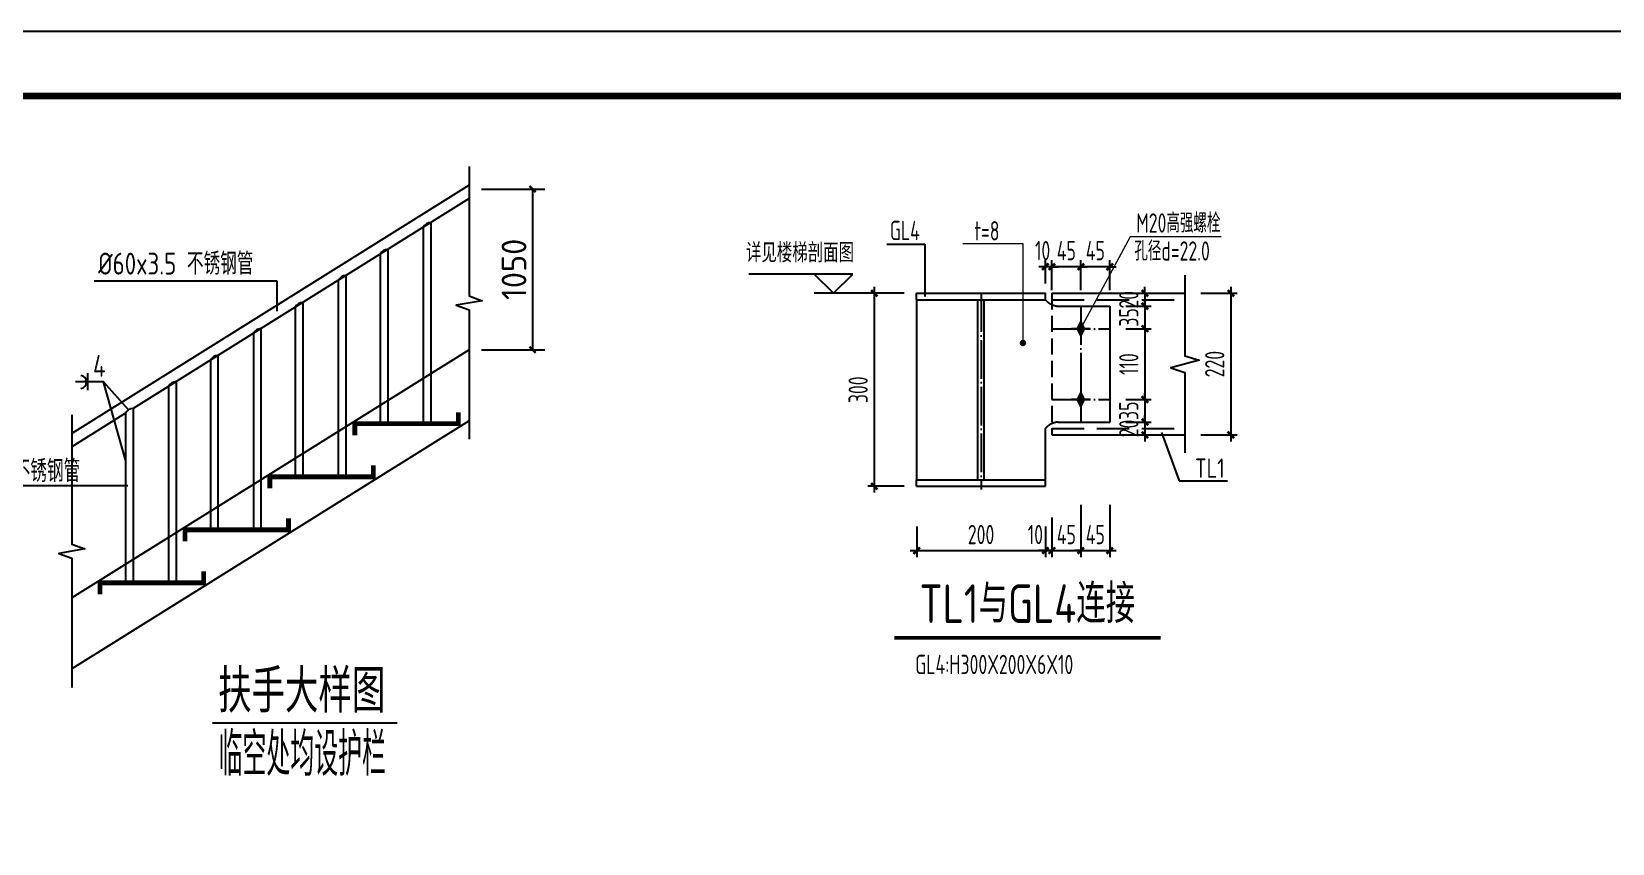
# Model space of a CAD drawing. Extents: x 19118 to 566552, y -1188739 to 92943.
# Drawn here: x 95752 to 120308, y -1141951 to -1129339 of the extents above; entities that cross this region are included whole.
import ezdxf
from ezdxf.enums import TextEntityAlignment as Align

# ---------------------------------------------------------------- set-up
doc = ezdxf.new("R2010")
doc.units = 0
doc.header["$LTSCALE"] = 1000
doc.header["$MEASUREMENT"] = 0
doc.linetypes.add('DASH', pattern=[0.35, 0.25, -0.1])
doc.linetypes.add('DOTE', pattern=[2.42, 2, -0.2, 0.02, -0.2])
doc.layers.get('0').update_dxf_attribs({"linetype": 'CONTINUOUS'})
doc.layers.get('Defpoints').update_dxf_attribs({"linetype": 'CONTINUOUS'})
for name, color, linetype in [('AXIS', 3, 'CONTINUOUS'), ('BEAM_CON', 4, 'CONTINUOUS'), ('COLU', 7, 'CONTINUOUS'), ('DIM', 3, 'CONTINUOUS'), ('NUM', 7, 'CONTINUOUS'), ('PUB_DIM', 3, 'CONTINUOUS'), ('PUB_TEXT', 7, 'CONTINUOUS'), ('PUB_TITLE', 4, 'CONTINUOUS'), ('REIN', 1, 'CONTINUOUS'), ('TEXT', 7, 'CONTINUOUS'), ('THIN', 7, 'CONTINUOUS')]:
    doc.layers.add(name, color=color, linetype=linetype)
doc.styles.add('_HZTXT', font='atssdeng.shx', dxfattribs={"width": 0.8, "bigfont": 'atssdchn.shx'})
doc.styles.add('HZTXT', font='tssdeng.shx', dxfattribs={"bigfont": 'tssdchn.shx'})
doc.styles.add('TSSD_Dimension', font='Tssdeng.shx', dxfattribs={"width": 0.7, "bigfont": 'hztxt.shx'})
doc.styles.add('TSSD_Label', font='tssdeng.shx', dxfattribs={"width": 0.6, "bigfont": 'hztxt.shx'})
doc.styles.add('TSSD_NORM', font='Tssdeng.shx', dxfattribs={"width": 0.65, "bigfont": 'hztxt.shx'})
doc.styles.add('TSSD_Rein', font='atssdeng.shx', dxfattribs={"width": 0.7, "bigfont": 'atssdchn.shx'})
doc.dimstyles.new('TSSD_10_100', dxfattribs={"dimtxt": 300, "dimasz": 100, "dimexe": 100, "dimexo": 250, "dimgap": 100, "dimtad": 1, "dimdec": 0, "dimlfac": 0.1, "dimzin": 0, "dimdsep": 46, "dimtxsty": 'TSSD_Dimension', "dimblk": 'ARCHTICK', "dimcen": 0, "dimdle": 100, "dimclrt": 7, "dimadec": 0, "dimazin": 0, "dimtfac": 1, "dimtdec": 0, "dimtix": 1, "dimtmove": 2, "dimatfit": 3, "dimldrblk": 'ARCHTICK', "dimfxl": 1, "dimtolj": 1, "dimtzin": 0, "dimarcsym": 0})

# ---------------------------------------------------------------- blocks, each defined once
blk = doc.blocks.new('_ArchTick')
at = {"color": 0, "linetype": 'ByBlock', "const_width": 0.4}
blk.add_lwpolyline([(-0.5, -0.5), (0.5, 0.5)], dxfattribs=at)
blk = doc.blocks.new('*D391')
at = {"layer": 'Defpoints', "color": 0}
for p in [(112501, -1133405), (112501, -1133605), (113046, -1133605)]:
    blk.add_point(p, dxfattribs=at)
at = {"layer": 'DIM', "color": 0, "lineweight": -2}
for p, q in [((112751, -1133405), (113146, -1133405)), ((113046, -1133405), (113046, -1133305)), ((113046, -1133405), (113046, -1133605)), ((112751, -1133605), (113146, -1133605)), ((113046, -1133605), (113046, -1133705))]:
    blk.add_line(p, q, dxfattribs=at)
at = {"layer": 'DIM', "color": 0, "lineweight": -2, "xscale": 100, "yscale": 100, "zscale": 100}
for p, rotation in [((113046, -1133405), 270), ((113046, -1133605), 90)]:
    blk.add_blockref('_ArchTick', p, dxfattribs=dict(at, rotation=rotation))
at = {"layer": 'DIM', "color": 7, "insert": (112796, -1133505), "char_height": 300, "attachment_point": 5, "rotation": 90, "style": 'TSSD_Dimension'}
blk.add_mtext('\\A1;20', dxfattribs=at)
blk = doc.blocks.new('*D392')
at = {"layer": 'Defpoints', "color": 0}
for p in [(112501, -1133605), (112501, -1133955), (113046, -1133955)]:
    blk.add_point(p, dxfattribs=at)
at = {"layer": 'DIM', "color": 0, "lineweight": -2}
for p, q in [((112751, -1133605), (113146, -1133605)), ((113046, -1133605), (113046, -1133505)), ((113046, -1133605), (113046, -1133955)), ((112751, -1133955), (113146, -1133955)), ((113046, -1133955), (113046, -1134055))]:
    blk.add_line(p, q, dxfattribs=at)
at = {"layer": 'DIM', "color": 0, "lineweight": -2, "xscale": 100, "yscale": 100, "zscale": 100}
for p, rotation in [((113046, -1133605), 270), ((113046, -1133955), 90)]:
    blk.add_blockref('_ArchTick', p, dxfattribs=dict(at, rotation=rotation))
at = {"layer": 'DIM', "color": 7, "insert": (112796, -1133780), "char_height": 300, "attachment_point": 5, "rotation": 90, "style": 'TSSD_Dimension'}
blk.add_mtext('\\A1;35', dxfattribs=at)
blk = doc.blocks.new('*D393')
at = {"layer": 'Defpoints', "color": 0}
for p in [(112501, -1133955), (112501, -1135055), (113046, -1135055)]:
    blk.add_point(p, dxfattribs=at)
at = {"layer": 'DIM', "color": 0, "lineweight": -2}
for p, q in [((112751, -1133955), (113146, -1133955)), ((113046, -1133855), (113046, -1135155)), ((112751, -1135055), (113146, -1135055))]:
    blk.add_line(p, q, dxfattribs=at)
at = {"layer": 'DIM', "color": 0, "lineweight": -2, "xscale": 100, "yscale": 100, "zscale": 100}
for p, rotation in [((113046, -1133955), 90), ((113046, -1135055), 270)]:
    blk.add_blockref('_ArchTick', p, dxfattribs=dict(at, rotation=rotation))
at = {"layer": 'DIM', "color": 7, "insert": (112796, -1134505), "char_height": 300, "attachment_point": 5, "rotation": 90, "style": 'TSSD_Dimension'}
blk.add_mtext('\\A1;110', dxfattribs=at)
blk = doc.blocks.new('*D394')
at = {"layer": 'Defpoints', "color": 0}
for p in [(112501, -1135055), (112501, -1135405), (113046, -1135405)]:
    blk.add_point(p, dxfattribs=at)
at = {"layer": 'DIM', "color": 0, "lineweight": -2}
for p, q in [((113046, -1135055), (113046, -1134955)), ((112751, -1135055), (113146, -1135055)), ((113046, -1135055), (113046, -1135405)), ((112751, -1135405), (113146, -1135405)), ((113046, -1135405), (113046, -1135505))]:
    blk.add_line(p, q, dxfattribs=at)
at = {"layer": 'DIM', "color": 0, "lineweight": -2, "xscale": 100, "yscale": 100, "zscale": 100}
for p, rotation in [((113046, -1135055), 270), ((113046, -1135405), 90)]:
    blk.add_blockref('_ArchTick', p, dxfattribs=dict(at, rotation=rotation))
at = {"layer": 'DIM', "color": 7, "insert": (112796, -1135230), "char_height": 300, "attachment_point": 5, "rotation": 90, "style": 'TSSD_Dimension'}
blk.add_mtext('\\A1;35', dxfattribs=at)
blk = doc.blocks.new('*D395')
at = {"layer": 'Defpoints', "color": 0}
for p in [(112501, -1135405), (112501, -1135605), (113046, -1135605)]:
    blk.add_point(p, dxfattribs=at)
at = {"layer": 'DIM', "color": 0, "lineweight": -2}
for p, q in [((112751, -1135405), (113146, -1135405)), ((113046, -1135405), (113046, -1135305)), ((113046, -1135405), (113046, -1135605)), ((112751, -1135605), (113146, -1135605)), ((113046, -1135605), (113046, -1135705))]:
    blk.add_line(p, q, dxfattribs=at)
at = {"layer": 'DIM', "color": 0, "lineweight": -2, "xscale": 100, "yscale": 100, "zscale": 100}
for p, rotation in [((113046, -1135405), 270), ((113046, -1135605), 90)]:
    blk.add_blockref('_ArchTick', p, dxfattribs=dict(at, rotation=rotation))
at = {"layer": 'DIM', "color": 7, "insert": (112796, -1135505), "char_height": 300, "attachment_point": 5, "rotation": 90, "style": 'TSSD_Dimension'}
blk.add_mtext('\\A1;20', dxfattribs=at)
blk = doc.blocks.new('A$C12ED02DA')
at = {"layer": 'THIN', "color": 1}
for p, q in [((97, 318), (97, -222)), ((-83, 48), (277, 48))]:
    blk.add_line(p, q, dxfattribs=at)
blk.add_solid([(97, 228), (187, 48), (7, 48), (97, -132)], dxfattribs=at)
blk = doc.blocks.new('*D396')
at = {"layer": 'Defpoints', "color": 0}
for p in [(112051, -1132992), (112051, -1133605), (112501, -1133605)]:
    blk.add_point(p, dxfattribs=at)
at = {"layer": 'DIM', "color": 0, "lineweight": -2}
for p, q in [((112051, -1132992), (111951, -1132992)), ((112051, -1133355), (112051, -1132892)), ((112501, -1132992), (112051, -1132992)), ((112501, -1133355), (112501, -1132892)), ((112501, -1132992), (112601, -1132992))]:
    blk.add_line(p, q, dxfattribs=at)
at = {"layer": 'DIM', "color": 0, "lineweight": -2, "xscale": 100, "yscale": 100, "zscale": 100}
blk.add_blockref('_ArchTick', (112051, -1132992), dxfattribs=at)
at = {"layer": 'DIM', "color": 0, "lineweight": -2, "xscale": 100, "yscale": 100, "zscale": 100, "rotation": 180}
blk.add_blockref('_ArchTick', (112501, -1132992), dxfattribs=at)
at = {"layer": 'DIM', "color": 7, "insert": (112276, -1132742), "char_height": 300, "attachment_point": 5, "style": 'TSSD_Dimension'}
blk.add_mtext('\\A1;45', dxfattribs=at)
blk = doc.blocks.new('*D397')
at = {"layer": 'Defpoints', "color": 0}
for p in [(111601, -1132992), (111601, -1133605), (112051, -1133605)]:
    blk.add_point(p, dxfattribs=at)
at = {"layer": 'DIM', "color": 0, "lineweight": -2}
for p, q in [((111601, -1132992), (111501, -1132992)), ((111601, -1133355), (111601, -1132892)), ((112051, -1132992), (111601, -1132992)), ((112051, -1133355), (112051, -1132892)), ((112051, -1132992), (112151, -1132992))]:
    blk.add_line(p, q, dxfattribs=at)
at = {"layer": 'DIM', "color": 0, "lineweight": -2, "xscale": 100, "yscale": 100, "zscale": 100}
blk.add_blockref('_ArchTick', (111601, -1132992), dxfattribs=at)
at = {"layer": 'DIM', "color": 0, "lineweight": -2, "xscale": 100, "yscale": 100, "zscale": 100, "rotation": 180}
blk.add_blockref('_ArchTick', (112051, -1132992), dxfattribs=at)
at = {"layer": 'DIM', "color": 7, "insert": (111826, -1132742), "char_height": 300, "attachment_point": 5, "style": 'TSSD_Dimension'}
blk.add_mtext('\\A1;45', dxfattribs=at)
blk = doc.blocks.new('*D398')
at = {"layer": 'Defpoints', "color": 0}
for p in [(111501, -1132992), (111501, -1133505), (111601, -1133605)]:
    blk.add_point(p, dxfattribs=at)
at = {"layer": 'DIM', "color": 0, "lineweight": -2}
for p, q in [((111501, -1132992), (111401, -1132992)), ((111501, -1133255), (111501, -1132892)), ((111601, -1132992), (111501, -1132992)), ((111601, -1133355), (111601, -1132892)), ((111601, -1132992), (111701, -1132992))]:
    blk.add_line(p, q, dxfattribs=at)
at = {"layer": 'DIM', "color": 0, "lineweight": -2, "xscale": 100, "yscale": 100, "zscale": 100}
blk.add_blockref('_ArchTick', (111501, -1132992), dxfattribs=at)
at = {"layer": 'DIM', "color": 0, "lineweight": -2, "xscale": 100, "yscale": 100, "zscale": 100, "rotation": 180}
blk.add_blockref('_ArchTick', (111601, -1132992), dxfattribs=at)
at = {"layer": 'DIM', "color": 7, "insert": (111457, -1132742), "char_height": 300, "attachment_point": 5, "style": 'TSSD_Dimension'}
blk.add_mtext('\\A1;10', dxfattribs=at)
blk = doc.blocks.new('*D399')
at = {"layer": 'Defpoints', "color": 0}
for p in [(109501, -1136776), (111501, -1136776), (111501, -1137403)]:
    blk.add_point(p, dxfattribs=at)
at = {"layer": 'DIM', "color": 0, "lineweight": -2}
for p, q in [((109501, -1137026), (109501, -1137503)), ((111501, -1137026), (111501, -1137503)), ((109401, -1137403), (111601, -1137403))]:
    blk.add_line(p, q, dxfattribs=at)
at = {"layer": 'DIM', "color": 0, "lineweight": -2, "xscale": 100, "yscale": 100, "zscale": 100, "rotation": 180}
blk.add_blockref('_ArchTick', (109501, -1137403), dxfattribs=at)
at = {"layer": 'DIM', "color": 0, "lineweight": -2, "xscale": 100, "yscale": 100, "zscale": 100}
blk.add_blockref('_ArchTick', (111501, -1137403), dxfattribs=at)
at = {"layer": 'DIM', "color": 7, "insert": (110501, -1137153), "char_height": 300, "attachment_point": 5, "style": 'TSSD_Dimension'}
blk.add_mtext('\\A1;200', dxfattribs=at)
blk = doc.blocks.new('*D400')
at = {"layer": 'Defpoints', "color": 0}
for p in [(111601, -1136640), (111501, -1136776), (111601, -1137403)]:
    blk.add_point(p, dxfattribs=at)
at = {"layer": 'DIM', "color": 0, "lineweight": -2}
for p, q in [((111601, -1136890), (111601, -1137503)), ((111501, -1137026), (111501, -1137503)), ((111501, -1137403), (111401, -1137403)), ((111501, -1137403), (111601, -1137403)), ((111601, -1137403), (111701, -1137403))]:
    blk.add_line(p, q, dxfattribs=at)
at = {"layer": 'DIM', "color": 0, "lineweight": -2, "xscale": 100, "yscale": 100, "zscale": 100}
blk.add_blockref('_ArchTick', (111501, -1137403), dxfattribs=at)
at = {"layer": 'DIM', "color": 0, "lineweight": -2, "xscale": 100, "yscale": 100, "zscale": 100, "rotation": 180}
blk.add_blockref('_ArchTick', (111601, -1137403), dxfattribs=at)
at = {"layer": 'DIM', "color": 7, "insert": (111345, -1137153), "char_height": 300, "attachment_point": 5, "style": 'TSSD_Dimension'}
blk.add_mtext('\\A1;10', dxfattribs=at)
blk = doc.blocks.new('*D401')
at = {"layer": 'Defpoints', "color": 0}
for p in [(111601, -1136640), (112051, -1136440), (112051, -1137403)]:
    blk.add_point(p, dxfattribs=at)
at = {"layer": 'DIM', "color": 0, "lineweight": -2}
for p, q in [((111601, -1136890), (111601, -1137503)), ((112051, -1136690), (112051, -1137503)), ((111601, -1137403), (111501, -1137403)), ((111601, -1137403), (112051, -1137403)), ((112051, -1137403), (112151, -1137403))]:
    blk.add_line(p, q, dxfattribs=at)
at = {"layer": 'DIM', "color": 0, "lineweight": -2, "xscale": 100, "yscale": 100, "zscale": 100}
blk.add_blockref('_ArchTick', (111601, -1137403), dxfattribs=at)
at = {"layer": 'DIM', "color": 0, "lineweight": -2, "xscale": 100, "yscale": 100, "zscale": 100, "rotation": 180}
blk.add_blockref('_ArchTick', (112051, -1137403), dxfattribs=at)
at = {"layer": 'DIM', "color": 7, "insert": (111826, -1137153), "char_height": 300, "attachment_point": 5, "style": 'TSSD_Dimension'}
blk.add_mtext('\\A1;45', dxfattribs=at)
blk = doc.blocks.new('*D402')
at = {"layer": 'Defpoints', "color": 0}
for p in [(112051, -1136440), (112501, -1136440), (112501, -1137403)]:
    blk.add_point(p, dxfattribs=at)
at = {"layer": 'DIM', "color": 0, "lineweight": -2}
for p, q in [((112051, -1136690), (112051, -1137503)), ((112501, -1136690), (112501, -1137503)), ((112051, -1137403), (111951, -1137403)), ((112051, -1137403), (112501, -1137403)), ((112501, -1137403), (112601, -1137403))]:
    blk.add_line(p, q, dxfattribs=at)
at = {"layer": 'DIM', "color": 0, "lineweight": -2, "xscale": 100, "yscale": 100, "zscale": 100}
blk.add_blockref('_ArchTick', (112051, -1137403), dxfattribs=at)
at = {"layer": 'DIM', "color": 0, "lineweight": -2, "xscale": 100, "yscale": 100, "zscale": 100, "rotation": 180}
blk.add_blockref('_ArchTick', (112501, -1137403), dxfattribs=at)
at = {"layer": 'DIM', "color": 7, "insert": (112276, -1137153), "char_height": 300, "attachment_point": 5, "style": 'TSSD_Dimension'}
blk.add_mtext('\\A1;45', dxfattribs=at)
blk = doc.blocks.new('*D403')
at = {"layer": 'Defpoints', "color": 0}
for p in [(113667, -1133405), (113667, -1135605), (114381, -1135605)]:
    blk.add_point(p, dxfattribs=at)
at = {"layer": 'DIM', "color": 0, "lineweight": -2}
for p, q in [((113917, -1133405), (114481, -1133405)), ((114381, -1133305), (114381, -1135705)), ((113917, -1135605), (114481, -1135605))]:
    blk.add_line(p, q, dxfattribs=at)
at = {"layer": 'DIM', "color": 0, "lineweight": -2, "xscale": 100, "yscale": 100, "zscale": 100}
for p, rotation in [((114381, -1133405), 90), ((114381, -1135605), 270)]:
    blk.add_blockref('_ArchTick', p, dxfattribs=dict(at, rotation=rotation))
at = {"layer": 'DIM', "color": 7, "insert": (114131, -1134505), "char_height": 300, "attachment_point": 5, "rotation": 90, "style": 'TSSD_Dimension'}
blk.add_mtext('\\A1;220', dxfattribs=at)
blk = doc.blocks.new('*D404')
at = {"layer": 'Defpoints', "color": 0}
for p in [(109556, -1133405), (108842, -1136402), (109556, -1136402)]:
    blk.add_point(p, dxfattribs=at)
at = {"layer": 'DIM', "color": 0, "lineweight": -2}
for p, q in [((109306, -1133405), (108742, -1133405)), ((108842, -1133305), (108842, -1136502)), ((109306, -1136402), (108742, -1136402))]:
    blk.add_line(p, q, dxfattribs=at)
at = {"layer": 'DIM', "color": 0, "lineweight": -2, "xscale": 100, "yscale": 100, "zscale": 100}
for p, rotation in [((108842, -1133405), 90), ((108842, -1136402), 270)]:
    blk.add_blockref('_ArchTick', p, dxfattribs=dict(at, rotation=rotation))
at = {"layer": 'DIM', "color": 7, "insert": (108592, -1134904), "char_height": 300, "attachment_point": 5, "rotation": 90, "style": 'TSSD_Dimension'}
blk.add_mtext('\\A1;300', dxfattribs=at)

msp = doc.modelspace()

# ---------------------------------------------------------------- linework, layer by layer
at = {"color": 7}
for p, q in [((102548.79, -1131724.51), (96378.94, -1135580.76)), ((102548.79, -1131932.4), (99847.99, -1133620.44)), ((101835.37, -1132378.87), (101835.37, -1135431.54)), ((101953.04, -1132305.32), (101953.04, -1135431.54)), ((101284.24, -1132723.33), (101284.24, -1135431.54)), ((101166.57, -1132796.88), (101166.57, -1135431.54)), ((96724.91, -1133212.06), (99562.56, -1133212.06)), ((99562.56, -1133212.06), (99562.56, -1133682.49)), ((100516.49, -1133203), (100516.49, -1136255.67)), ((100634.16, -1133129.45), (100634.16, -1136255.67)), ((99847.99, -1133620.44), (97327.59, -1135195.72)), ((99847.69, -1133621.01), (99847.69, -1136255.67)), ((99965.36, -1133547.46), (99965.36, -1136255.67)), ((99315.28, -1133953.58), (99315.28, -1137079.8)), ((99197.61, -1134027.13), (99197.61, -1137079.8)), ((102548.79, -1134281.11), (96378.94, -1138137.36)), ((98528.8, -1134445.14), (98528.8, -1137079.8)), ((98646.47, -1134371.59), (98646.47, -1137079.8)), ((97878.72, -1134851.26), (97878.72, -1137903.93)), ((97996.39, -1134777.71), (97996.39, -1137903.93)), ((97327.59, -1135195.72), (97327.59, -1137903.93)), ((97209.92, -1135269.27), (96378.94, -1135788.64)), ((102548.79, -1135383.93), (96378.94, -1139240.17)), ((97209.92, -1135269.27), (97209.92, -1137903.93)), ((94069.55, -1136392.29), (97248.21, -1136392.29))]:
    msp.add_line(p, q, dxfattribs=at)
at = {"color": 3}
for p, q in [((102740.79, -1131784.85), (103726.03, -1131784.85)), ((103534.03, -1131784.85), (103534.03, -1134281.11)), ((102740.79, -1134281.11), (103726.03, -1134281.11))]:
    msp.add_line(p, q, dxfattribs=at)
for p, q in [((96624.44, -1134909.2), (96624.44, -1134646.56)), ((96868.06, -1134781.08), (96435.96, -1134781.08)), ((97209.92, -1135992.09), (96868.06, -1134781.08)), ((97258.9, -1135216.73), (96868.06, -1134781.08))]:
    msp.add_line(p, q)
at = {"color": 6, "linetype": 'DASH', "ltscale": 1.5, "const_width": 74.65}
for points in [[(100772.58, -1135610.04), (100772.58, -1135431.54), (102380.91, -1135431.54), (102380.91, -1135253.04)], [(99453.7, -1136434.17), (99453.7, -1136255.67), (101062.03, -1136255.67), (101062.03, -1136077.17)], [(98134.82, -1137258.3), (98134.82, -1137079.8), (99743.15, -1137079.8), (99743.15, -1136901.3)], [(96815.93, -1138082.43), (96815.93, -1137903.93), (98424.26, -1137903.93), (98424.26, -1137725.43)]]:
    msp.add_lwpolyline(points, dxfattribs=at)
at = {"color": 6, "const_width": 30.24}
msp.add_lwpolyline([(98558.83, -1140079.69), (101431.59, -1140079.69)], dxfattribs=at)
at = {"color": 2, "linetype": 'ByBlock'}
for centre in [(101957.88, -1132443.96), (101289.08, -1132861.97), (100638.99, -1133268.09), (99970.19, -1133686.1), (99320.11, -1134092.22), (98651.31, -1134510.23), (98001.23, -1134916.35), (97332.42, -1135334.36)]:
    msp.add_arc(centre, 138.72, 91.996844, 152.015056, dxfattribs=at)
msp.add_arc((96502.91, -1134781.08), 102.27, 276.625706, 83.374294)
at = {"layer": 'AXIS', "linetype": 'DOTE', "ltscale": 0.3}
for p, q in [((110500.6, -1133405.47, 0), (110500.6, -1136455.03, 0)), ((112050.6, -1133605.47, 0), (112050.6, -1135405.47, 0)), ((111600.6, -1133955.47, 0), (112500.6, -1133955.47, 0)), ((111600.6, -1135055.47, 0), (112500.6, -1135055.47, 0))]:
    msp.add_line(p, q, dxfattribs=at)
at = {"layer": 'BEAM_CON'}
for p, q in [((109500.6, -1133405.47, 0), (111500.6, -1133405.47, 0)), ((109500.6, -1133505.47, 0), (109500.6, -1133405.47, 0)), ((111500.6, -1133505.47, 0), (111500.6, -1133405.47, 0)), ((109500.6, -1133505.47, 0), (111500.6, -1133505.47, 0)), ((109500.6, -1133505.47, 0), (109500.6, -1136301.67, 0)), ((110450.6, -1136301.67, 0), (110450.6, -1133505.47, 0)), ((110550.6, -1136301.67, 0), (110550.6, -1133505.47, 0)), ((112500.6, -1133605.47, 0), (112500.6, -1135405.47, 0)), ((111500.6, -1136301.67, 0), (111500.6, -1135505.47, 0)), ((109500.6, -1136301.67, 0), (111500.6, -1136301.67, 0)), ((109500.6, -1136401.67, 0), (109500.6, -1136301.67, 0)), ((109500.6, -1136401.67, 0), (111500.6, -1136401.67, 0)), ((111500.6, -1136401.67, 0), (111500.6, -1136301.67, 0))]:
    msp.add_line(p, q, dxfattribs=at)
at = {"layer": 'BEAM_CON', "color": 4}
for p, q in [((111600.6, -1133405.47, 0), (113667.5, -1133405.47, 0)), ((111700.6, -1133605.47, 0), (112500.6, -1133605.47, 0)), ((111700.6, -1135405.47, 0), (112500.6, -1135405.47, 0)), ((111600.6, -1135605.47, 0), (113667.5, -1135605.47, 0))]:
    msp.add_line(p, q, dxfattribs=at)
at = {"layer": 'BEAM_CON', "color": 4, "linetype": 'DASH'}
msp.add_line((111600.6, -1133405.47, 0), (111600.6, -1135605.47, 0), dxfattribs=at)
at = {"layer": 'BEAM_CON', "color": 4, "linetype": 'DASH', "ltscale": 2}
for p, q in [((111600.6, -1133505.47, 0), (113667.5, -1133505.47, 0)), ((111600.6, -1135505.47, 0), (113667.5, -1135505.47, 0))]:
    msp.add_line(p, q, dxfattribs=at)
for centre, start, end in [((111720.67, -1133315.33, 0), 220.827286, 266.042611), ((111720.67, -1135695.62, 0), 93.957389, 139.172714)]:
    msp.add_arc(centre, 290.84, start, end, dxfattribs=at)
at = {"layer": 'COLU', "linetype": 'ByBlock', "lineweight": 5}
for p, q in [((110218.05, -1132633.01, 0), (111151.92, -1132633.01, 0)), ((111151.92, -1132633.01, 0), (111151.92, -1134176.93, 0))]:
    msp.add_line(p, q, dxfattribs=at)
at = {"layer": 'COLU', "lineweight": 5}
for p, q in [((112816.74, -1132525.83, 0), (112077.6, -1133901.47, 0)), ((114231.71, -1132525.83, 0), (112816.74, -1132525.83, 0))]:
    msp.add_line(p, q, dxfattribs=at)
at = {"layer": 'NUM', "const_width": 60, "elevation": 0}
msp.add_lwpolyline([(109154.51, -1138758.64), (113293.17, -1138758.64)], dxfattribs=at)
at = {"layer": 'PUB_DIM'}
for points in [[(102548.79, -1131436.51), (102548.79, -1133446.22), (102750.39, -1133519.59), (102347.19, -1133590.69), (102548.79, -1133662.22), (102548.79, -1135671.93)], [(96378.94, -1135292.76), (96378.94, -1137302.46), (96580.54, -1137375.84), (96177.34, -1137446.94), (96378.94, -1137518.46), (96378.94, -1139528.17)]]:
    msp.add_lwpolyline(points, dxfattribs=at)
at = {"layer": 'PUB_TITLE'}
msp.add_lwpolyline([(77811.65, -1188739.44), (161911.65, -1188739.44), (161911.65, -1129339.44), (77811.65, -1129339.44)], close=True, dxfattribs=at)
at = {"layer": 'PUB_TITLE', "const_width": 100}
msp.add_lwpolyline([(80311.65, -1187739.44), (160911.65, -1187739.44), (160911.65, -1130339.44), (80311.65, -1130339.44)], close=True, dxfattribs=at)
at = {"layer": 'REIN', "const_width": 50, "elevation": 0}
msp.add_lwpolyline([(111176.92, -1134176.93, -1), (111126.92, -1134176.93, -1)], format="xyb", close=True, dxfattribs=at)
at = {"layer": 'TEXT'}
for p, q in [((109036.05, -1132641.89, 0), (109625.62, -1132641.89, 0)), ((109625.62, -1132641.89, 0), (109625.62, -1133455.55, 0)), ((113304.44, -1135566.71, 0), (113580.18, -1136316.14, 0)), ((113580.18, -1136316.14, 0), (114326.87, -1136316.14, 0))]:
    msp.add_line(p, q, dxfattribs=at)
at = {"layer": 'THIN'}
for p, q in [((107910.35, -1133105.47, 0), (106894.97, -1133105.47, 0)), ((108210.35, -1133405.47, 0), (107910.35, -1133105.47, 0)), ((108510.35, -1133105.47, 0), (107910.35, -1133105.47, 0)), ((108210.35, -1133405.47, 0), (108510.35, -1133105.47, 0)), ((108788.27, -1133405.47, 0), (107910.35, -1133405.47, 0)), ((108210.35, -1133405.47, 0), (108210.35, -1133405.47, 0))]:
    msp.add_line(p, q, dxfattribs=at)
at = {"layer": 'THIN', "elevation": 0}
msp.add_lwpolyline([(113667.5, -1133125.47), (113667.5, -1134375.47), (113887.5, -1134445.47), (113447.5, -1134565.47), (113667.5, -1134635.47), (113667.5, -1135885.47)], dxfattribs=at)

# ---------------------------------------------------------------- block references
at = {"color": 3, "xscale": 96.0000000889413, "yscale": 96.0000000889413, "zscale": 96.00000008894989}
for p, rotation in [((103534.03, -1131784.85), 90), ((103534.03, -1134281.11), 270)]:
    msp.add_blockref('_ArchTick', p, dxfattribs=dict(at, rotation=rotation))
at = {"layer": 'COLU', "linetype": 'ByBlock'}
for p, xscale, yscale, zscale in [((112128.08, -1133993.54, 0), -0.8000000000465661, 0.8000000000465661, 0.8000000000000114), ((112108.71, -1133984.02, 0), -0.5999999999767169, 0.6000000000931323, 0.6), ((112128.08, -1135093.54, 0), -0.8000000000465661, 0.8000000000465661, 0.8000000000000114), ((112108.71, -1135084.02, 0), -0.5999999999767169, 0.6000000000931323, 0.6)]:
    msp.add_blockref('A$C12ED02DA', p, dxfattribs=dict(at, xscale=xscale, yscale=yscale, zscale=zscale))

# ---------------------------------------------------------------- texts
at = {"color": 7, "style": '_HZTXT'}
for s, width, p, p2 in [('扶手大样图', 0.8, (98648.31, -1139919.23), (101247.42, -1139919.23)), ('临空处均设护栏', 0.558817, (98657.17, -1140901.42), (101256.28, -1140901.42))]:
    msp.add_text(s, height=672, dxfattribs=dict(at, width=width)).set_placement(p, p2, align=Align.FIT)
at = {"insert": (103246.03, -1133032.98), "char_height": 384, "attachment_point": 5, "rotation": 90, "style": 'HZTXT'}
msp.add_mtext('1050', dxfattribs=at)
at = {"layer": 'PUB_TEXT', "style": 'HZTXT', "width": 0.8}
for s, height, p in [('%%C60x3.5 不锈钢管', 339.8802, (96785.96, -1133113.88)), ('4', 339.88, (96706.28, -1134703.64)), ('%%C60x3.5 不锈钢管', 339.8802, (94094.49, -1136335.01))]:
    msp.add_text(s, height=height, dxfattribs=at).set_placement(p)
at = {"layer": 'TEXT'}
for s, style, width, p in [('M20高强螺栓', 'TSSD_NORM', 0.7, (112910.61, -1132462.37, 0)), ('GL4', 'TSSD_NORM', 0.7, (109085.22, -1132578.43, 0)), ('孔径d=22.0', 'TSSD_NORM', 0.7, (112881.51, -1132897.32, 0)), ('TL1', 'TSSD_Rein', 0.8, (113824.58, -1136271.64, 0)), ('GL4:H300X200X6X10', 'TSSD_NORM', 0.7, (109478.53, -1139320.9, 0))]:
    msp.add_text(s, height=300, dxfattribs=dict(at, style=style, width=width)).set_placement(p)
at = {"layer": 'TEXT', "lineweight": 5, "style": 'TSSD_Rein', "width": 0.7}
msp.add_text('t=8', height=300, dxfattribs=at).set_placement((110398.49, -1132584.44, 0))
at = {"layer": 'TEXT', "style": 'TSSD_Rein', "width": 0.8}
msp.add_text('TL1与GL4连接', height=600, dxfattribs=at).set_placement((111218.39, -1138526.84, 0), align=Align.CENTER)
at = {"layer": 'THIN', "style": 'TSSD_Label', "width": 0.8}
msp.add_text('详见楼梯剖面图', height=300, dxfattribs=at).set_placement((108528.1, -1133015.49, 0), align=Align.BOTTOM_RIGHT)

# ---------------------------------------------------------------- dimensions: what is measured, and where the dimension line sits
at = {"layer": 'DIM'}
for base, p1, p2, picture, middle in [((111500.6, -1132992.18, 0), (111600.6, -1133605.47, 0), (111500.6, -1133505.47, 0), '*D398', (111456.51, -1132742.18, 0)), ((111600.6, -1137402.65, 0), (111500.6, -1136775.99, 0), (111600.6, -1136639.79, 0), '*D400', (111344.51, -1137152.65, 0))]:
    dim = msp.add_linear_dim(base=base, p1=p1, p2=p2, dimstyle='TSSD_10_100', dxfattribs=at)
    dim.commit()
    dim.dimension.update_dxf_attribs({"geometry": picture, "text_midpoint": middle, "dimtype": 160})
for base, p1, p2, picture, middle in [((111600.6, -1132992.18, 0), (112050.6, -1133605.47, 0), (111600.6, -1133605.47, 0), '*D397', (111825.6, -1132742.18, 0)), ((112050.6, -1132992.18, 0), (112500.6, -1133605.47, 0), (112050.6, -1133605.47, 0), '*D396', (112275.6, -1132742.18, 0)), ((112050.6, -1137402.65, 0), (111600.6, -1136639.79, 0), (112050.6, -1136439.79, 0), '*D401', (111825.6, -1137152.65, 0)), ((112500.6, -1137402.65, 0), (112050.6, -1136439.79, 0), (112500.6, -1136439.79, 0), '*D402', (112275.6, -1137152.65, 0)), ((111500.6, -1137402.65, 0), (109500.6, -1136775.99, 0), (111500.6, -1136775.99, 0), '*D399', (110500.6, -1137152.65, 0))]:
    dim = msp.add_linear_dim(base=base, p1=p1, p2=p2, dimstyle='TSSD_10_100', dxfattribs=at)
    dim.commit()
    dim.dimension.update_dxf_attribs({"geometry": picture, "text_midpoint": middle})
for base, p1, p2, picture, middle in [((108842.16, -1136401.67, 0), (109555.96, -1133405.47, 0), (109555.96, -1136401.67, 0), '*D404', (108592.16, -1134903.57, 0)), ((113046.47, -1133605.47, 0), (112500.6, -1133405.47, 0), (112500.6, -1133605.47, 0), '*D391', (112796.47, -1133505.47, 0)), ((114381.3, -1135605.47, 0), (113667.5, -1133405.47, 0), (113667.5, -1135605.47, 0), '*D403', (114131.3, -1134505.47, 0)), ((113046.47, -1133955.47, 0), (112500.6, -1133605.47, 0), (112500.6, -1133955.47, 0), '*D392', (112796.47, -1133780.47, 0)), ((113046.47, -1135055.47, 0), (112500.6, -1133955.47, 0), (112500.6, -1135055.47, 0), '*D393', (112796.47, -1134505.47, 0)), ((113046.47, -1135405.47, 0), (112500.6, -1135055.47, 0), (112500.6, -1135405.47, 0), '*D394', (112796.47, -1135230.47, 0)), ((113046.47, -1135605.47, 0), (112500.6, -1135405.47, 0), (112500.6, -1135605.47, 0), '*D395', (112796.47, -1135505.47, 0))]:
    dim = msp.add_linear_dim(base=base, p1=p1, p2=p2, angle=90, dimstyle='TSSD_10_100', dxfattribs=at)
    dim.commit()
    dim.dimension.update_dxf_attribs({"geometry": picture, "text_midpoint": middle})

doc.saveas('drawing.dxf')
